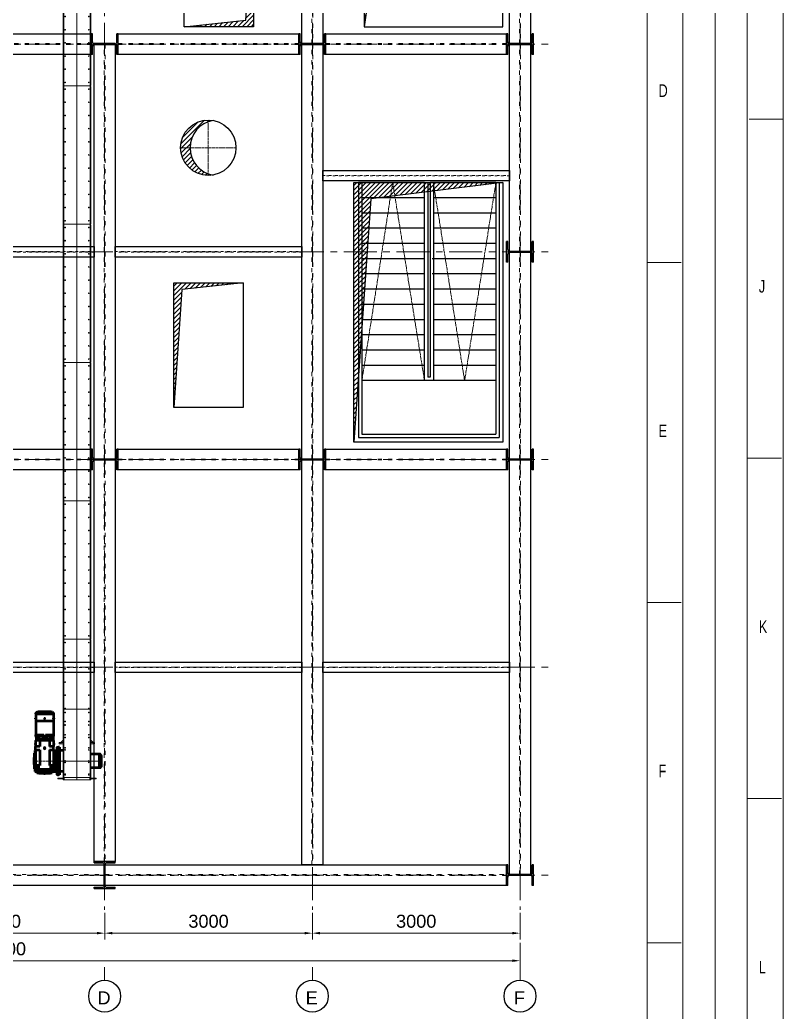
# Model space of a CAD drawing. Header units: millimetres. Extents: x 3220 to 226993, y 817 to 176024.
# Drawn here: x 51577 to 62604, y 65679 to 80009 of the extents above; entities that cross this region are included whole.
import ezdxf

# ---------------------------------------------------------------- set-up
doc = ezdxf.new("R2010")
doc.units = ezdxf.units.MM
for name, pattern in [('ACAD_ISO03W100', [30, 12, -18]), ('AXES', [50.8, 31.75, -6.35, 6.35, -6.35]), ('CENTER', [10.16, 6.35, -1.27, 1.27, -1.27]), ('CENTER2', [28.575, 19.05, -3.175, 3.175, -3.175])]:
    doc.linetypes.add(name, pattern=pattern)
doc.layers.add('Axe', color=1, linetype='AXES', lineweight=9)
doc.layers.add('Cache', color=3, linetype='ACAD_ISO03W100', lineweight=13)
doc.layers.add('Sichtbare Kanten(DIN)', color=7, linetype='Continuous', lineweight=50, true_color=0x3f3f3f)
doc.layers.add('Sichtbare tangentiale Kanten(DIN)', color=7, linetype='Continuous', lineweight=50, true_color=0x3f3f3f)
doc.styles.add('ARIAL_BOLD', font='arial.ttf')
doc.styles.add('SLDTEXTSTYLE0', font='TXT', dxfattribs={"width": 0.75})
doc.dimstyles.new('ECHE 75', dxfattribs={"dimscale": 75, "dimtxt": 2.5, "dimasz": 1.5, "dimexe": 1.25, "dimexo": 0.625, "dimgap": 1, "dimtad": 1, "dimdec": 0, "dimtxsty": 'ARIAL_BOLD', "dimcen": 2.5, "dimclrd": 4, "dimclre": 4, "dimclrt": 6, "dimadec": 0, "dimazin": 0, "dimtfac": 1, "dimtdec": 0, "dimtmove": 0, "dimatfit": 3, "dimfxl": 1, "dimlwd": 13, "dimlwe": 13, "dimarcsym": 0})

# ---------------------------------------------------------------- blocks, each defined once
blk = doc.blocks.new('*D514')
at = {"color": 4, "lineweight": 13, "transparency": 16777216}
for p, q in [((49803, 67112), (49803, 66727)), ((52803, 67112), (52803, 66727)), ((49915, 66820), (52690, 66820))]:
    blk.add_line(p, q, dxfattribs=at)
at = {"color": 4, "transparency": 16777216}
for points in [[(49915, 66839), (49915, 66802), (49803, 66820)], [(52690, 66839), (52690, 66802), (52803, 66820)]]:
    blk.add_solid(points, dxfattribs=at)
at = {"layer": 'Defpoints', "color": 0, "transparency": 16777216}
for p in [(49803, 67159), (52803, 67159), (52803, 66820)]:
    blk.add_point(p, dxfattribs=at)
at = {"color": 6, "transparency": 16777216, "insert": (51303, 66991), "char_height": 187.5, "attachment_point": 5, "style": 'ARIAL_BOLD'}
blk.add_mtext('3000', dxfattribs=at)
blk = doc.blocks.new('*D515')
at = {"color": 4, "lineweight": 13, "transparency": 16777216}
for p, q in [((52803, 67112), (52803, 66727)), ((55803, 67112), (55803, 66727)), ((52915, 66820), (55690, 66820))]:
    blk.add_line(p, q, dxfattribs=at)
at = {"color": 4, "transparency": 16777216}
for points in [[(52915, 66839), (52915, 66802), (52803, 66820)], [(55690, 66839), (55690, 66802), (55803, 66820)]]:
    blk.add_solid(points, dxfattribs=at)
at = {"layer": 'Defpoints', "color": 0, "transparency": 16777216}
for p in [(52803, 67159), (55803, 67159), (55803, 66820)]:
    blk.add_point(p, dxfattribs=at)
at = {"color": 6, "transparency": 16777216, "insert": (54303, 66991), "char_height": 187.5, "attachment_point": 5, "style": 'ARIAL_BOLD'}
blk.add_mtext('3000', dxfattribs=at)
blk = doc.blocks.new('*D516')
at = {"color": 4, "lineweight": 13, "transparency": 16777216}
for p, q in [((55803, 67112), (55803, 66727)), ((58803, 67112), (58803, 66727)), ((55915, 66820), (58690, 66820))]:
    blk.add_line(p, q, dxfattribs=at)
at = {"color": 4, "transparency": 16777216}
for points in [[(55915, 66839), (55915, 66802), (55803, 66820)], [(58690, 66839), (58690, 66802), (58803, 66820)]]:
    blk.add_solid(points, dxfattribs=at)
at = {"layer": 'Defpoints', "color": 0, "transparency": 16777216}
for p in [(55803, 67159), (58803, 67159), (58803, 66820)]:
    blk.add_point(p, dxfattribs=at)
at = {"color": 6, "transparency": 16777216, "insert": (57303, 66991), "char_height": 187.5, "attachment_point": 5, "style": 'ARIAL_BOLD'}
blk.add_mtext('3000', dxfattribs=at)
blk = doc.blocks.new('*D523')
at = {"color": 4, "lineweight": 13, "transparency": 16777216}
for p, q in [((43803, 66680), (43803, 66329)), ((58803, 66680), (58803, 66329)), ((43915, 66422), (58690, 66422))]:
    blk.add_line(p, q, dxfattribs=at)
at = {"color": 4, "transparency": 16777216}
for points in [[(43915, 66441), (43915, 66404), (43803, 66422)], [(58690, 66441), (58690, 66404), (58803, 66422)]]:
    blk.add_solid(points, dxfattribs=at)
at = {"layer": 'Defpoints', "color": 0, "transparency": 16777216}
for p in [(43803, 66727), (58803, 66727), (58803, 66422)]:
    blk.add_point(p, dxfattribs=at)
at = {"color": 6, "transparency": 16777216, "insert": (51303, 66593), "char_height": 187.5, "attachment_point": 5, "style": 'ARIAL_BOLD'}
blk.add_mtext('15000', dxfattribs=at)
blk = doc.blocks.new("SYST7ME D'AXE")
at = {"layer": 'Axe', "ltscale": 15}
for p, q in [((9000, 18500), (9000, -6500)), ((12000, 18500), (12000, -6500)), ((15000, 18500), (15000, -6500)), ((-500, 6000), (15500, 6000)), ((-500, 3000), (15500, 3000)), ((-500, 0), (15500, 0)), ((-500, -3000), (15500, -3000)), ((-500, -6000), (15500, -6000))]:
    blk.add_line(p, q, dxfattribs=at)
blk = doc.blocks.new('level +27m')
h = blk.add_hatch()
h.set_pattern_fill('ANSI31', color=256, scale=15)
h.paths.add_polyline_path([(14750, -9750), (12750, -9750), (12750, -11750), (12999, -10012)])
h = blk.add_hatch()
h.set_pattern_fill('ANSI31', color=256, scale=15)
h.paths.add_polyline_path([(10150, -11750), (11150, -11750), (11150, -9950), (11037, -11655)])
h = blk.add_hatch()
h.set_pattern_fill('ANSI31', color=256, scale=15)
h.paths.add_polyline_path([(10566, -13103, 0.465556), (10097, -13497, 0.465556), (10566, -13892, -0.841207)])
h = blk.add_hatch()
h.set_pattern_fill('ANSI31', color=256, scale=15)
h.paths.add_polyline_path([(14742, -14000), (12600, -14000), (12600, -15000), (12792, -15000), (12845, -14236)])
h.paths.add_polyline_path([(12792, -15000), (12600, -15000), (12600, -17750)])
h = blk.add_hatch()
h.set_pattern_fill('ANSI31', color=256, scale=15)
h.paths.add_polyline_path([(11000, -15450), (10000, -15450), (10000, -17250), (10113, -15545)])
at = {"linetype": 'Continuous'}
for p, q in [((8805, -12150), (8805, -11850)), ((8824, -11850), (8805, -11850)), ((8824, -11968), (8824, -11850)), ((9176, -11968), (9176, -11850)), ((9195, -11850), (9176, -11850)), ((9195, -12150), (9195, -11850)), ((11805, -12150), (11805, -11850)), ((11824, -11850), (11805, -11850)), ((11824, -11968), (11824, -11850)), ((12176, -11968), (12176, -11850)), ((12195, -11850), (12176, -11850)), ((12195, -12150), (12195, -11850)), ((14805, -12150), (14805, -11850)), ((14824, -11850), (14805, -11850)), ((14824, -11968), (14824, -11850)), ((15176, -11968), (15176, -11850)), ((15195, -11850), (15176, -11850)), ((15195, -12150), (15195, -11850)), ((8824, -12150), (8824, -12032)), ((9149, -11994), (8849, -11994)), ((9149, -12006), (8851, -12006)), ((9176, -12150), (9176, -12032)), ((11824, -12150), (11824, -12032)), ((12149, -11994), (11849, -11994)), ((12149, -12006), (11851, -12006)), ((12176, -12150), (12176, -12032)), ((14824, -12150), (14824, -12032)), ((15149, -11994), (14849, -11994)), ((15149, -12006), (14851, -12006)), ((15176, -12150), (15176, -12032)), ((8824, -12150), (8805, -12150)), ((9195, -12150), (9176, -12150)), ((11824, -12150), (11805, -12150)), ((12195, -12150), (12176, -12150)), ((14824, -12150), (14805, -12150)), ((15195, -12150), (15176, -12150)), ((14805, -15150), (14805, -14850)), ((14824, -14850), (14805, -14850)), ((14824, -14968), (14824, -14850)), ((15176, -14968), (15176, -14850)), ((15195, -14850), (15176, -14850)), ((15195, -15150), (15195, -14850)), ((14824, -15150), (14824, -15032)), ((15149, -14994), (14849, -14994)), ((15149, -15006), (14851, -15006)), ((15176, -15150), (15176, -15032)), ((14824, -15150), (14805, -15150)), ((15195, -15150), (15176, -15150)), ((8805, -18150), (8805, -17850)), ((8824, -17850), (8805, -17850)), ((8824, -17968), (8824, -17850)), ((9176, -17968), (9176, -17850)), ((9195, -17850), (9176, -17850)), ((9195, -18150), (9195, -17850)), ((11805, -18150), (11805, -17850)), ((11824, -17850), (11805, -17850)), ((11824, -17968), (11824, -17850)), ((12176, -17968), (12176, -17850)), ((12195, -17850), (12176, -17850)), ((12195, -18150), (12195, -17850)), ((14805, -18150), (14805, -17850)), ((14824, -17850), (14805, -17850)), ((14824, -17968), (14824, -17850)), ((15176, -17968), (15176, -17850)), ((15195, -17850), (15176, -17850)), ((15195, -18150), (15195, -17850)), ((8824, -18150), (8824, -18032)), ((9149, -17994), (8849, -17994)), ((9149, -18006), (8851, -18006)), ((9176, -18150), (9176, -18032)), ((11824, -18150), (11824, -18032)), ((12149, -17994), (11849, -17994)), ((12149, -18006), (11851, -18006)), ((12176, -18150), (12176, -18032)), ((14824, -18150), (14824, -18032)), ((15149, -17994), (14849, -17994)), ((15149, -18006), (14851, -18006)), ((15176, -18150), (15176, -18032)), ((8824, -18150), (8805, -18150)), ((9195, -18150), (9176, -18150)), ((11824, -18150), (11805, -18150)), ((12195, -18150), (12176, -18150)), ((14824, -18150), (14805, -18150)), ((15195, -18150), (15176, -18150)), ((8850, -23805), (9150, -23805)), ((8850, -23824), (8850, -23805)), ((8850, -23824), (8968, -23824)), ((8994, -24149), (8994, -23851)), ((9006, -24149), (9006, -23849)), ((9032, -23824), (9150, -23824)), ((9150, -23824), (9150, -23805)), ((14805, -24150), (14805, -23850)), ((14824, -23850), (14805, -23850)), ((14824, -23968), (14824, -23850)), ((15176, -23968), (15176, -23850)), ((15195, -23850), (15176, -23850)), ((15195, -24150), (15195, -23850)), ((14824, -24150), (14824, -24032)), ((15149, -23994), (14849, -23994)), ((15149, -24006), (14851, -24006)), ((15176, -24150), (15176, -24032)), ((8850, -24176), (8968, -24176)), ((8850, -24195), (8850, -24176)), ((8850, -24195), (9150, -24195)), ((9032, -24176), (9150, -24176)), ((9150, -24195), (9150, -24176)), ((14824, -24150), (14805, -24150)), ((15195, -24150), (15176, -24150))]:
    blk.add_line(p, q, dxfattribs=at)
for points in [[(12150, -11994), (11850, -11994), (11850, -6006), (12150, -6006)], [(15150, -11994), (14850, -11994), (14850, -9006), (15150, -9006)], [(12750, -11750), (14750, -11750), (14750, -9750), (12750, -9750)], [(6195, -12150), (6195, -11850), (8805, -11850), (8805, -12150)], [(9195, -12150), (9195, -11850), (11805, -11850), (11805, -12150)], [(12195, -12150), (12195, -11850), (14805, -11850), (14805, -12150)], [(9150, -17994), (8850, -17994), (8850, -12006), (9150, -12006)], [(12150, -17994), (11850, -17994), (11850, -12006), (12150, -12006)], [(15150, -14994), (14850, -14994), (14850, -12006), (15150, -12006)], [(14850, -13825), (14850, -13975), (12150, -13975), (12150, -13825)], [(12600, -14000), (14750, -14000), (14750, -17750), (12600, -17750)], [(8850, -14925), (8850, -15075), (6150, -15075), (6150, -14925)], [(11850, -14925), (11850, -15075), (9150, -15075), (9150, -14925)], [(15150, -17994), (14850, -17994), (14850, -15006), (15150, -15006)], [(10000, -17250), (10000, -15450), (11000, -15450), (11000, -17250)], [(6195, -18150), (6195, -17850), (8805, -17850), (8805, -18150)], [(9195, -18150), (9195, -17850), (11805, -17850), (11805, -18150)], [(12195, -18150), (12195, -17850), (14805, -17850), (14805, -18150)], [(9150, -23805), (8850, -23805), (8850, -18006), (9150, -18006)], [(12150, -23850), (11850, -23850), (11850, -18006), (12150, -18006)], [(8850, -20925), (8850, -21075), (6150, -21075), (6150, -20925)], [(11850, -20925), (11850, -21075), (9150, -21075), (9150, -20925)], [(14850, -20925), (14850, -21075), (12150, -21075), (12150, -20925)], [(6006, -24150), (6006, -23850), (8994, -23850), (8994, -24150)], [(9006, -24150), (9006, -23850), (14805, -23850), (14805, -24150)]]:
    blk.add_lwpolyline(points, close=True)
for points in [[(14750, -9750), (12999, -10012), (12750, -11750)], [(10175, -9950), (11150, -9950), (11150, -11750), (10150, -11750), (10150, -11200)], [(10150, -11750), (11037, -11655), (11150, -9950)], [(14742, -14000), (12845, -14236), (12600, -17750)], [(11000, -15450), (10113, -15545), (10000, -17250)], [(14850, -20994), (14850, -18006), (15150, -18006), (15150, -20994)], [(15150, -20994), (15150, -23994), (14850, -23994), (14850, -20994)]]:
    blk.add_lwpolyline(points)
blk.add_circle((10497, -13497), 400)
for centre, start, end in [((8851, -11968), 180, 270), ((8851, -12032), 90, 180), ((9149, -11968), 270, 0), ((9149, -12032), 0, 90), ((11851, -11968), 180, 270), ((11851, -12032), 90, 180), ((12149, -11968), 270, 0), ((12149, -12032), 0, 90), ((14851, -11968), 180, 270), ((14851, -12032), 90, 180), ((15149, -11968), 270, 0), ((15149, -12032), 0, 90), ((14851, -14968), 180, 270), ((14851, -15032), 90, 180), ((15149, -14968), 270, 0), ((15149, -15032), 0, 90), ((8851, -17968), 180, 270), ((8851, -18032), 90, 180), ((9149, -17968), 270, 0), ((9149, -18032), 0, 90), ((11851, -17968), 180, 270), ((11851, -18032), 90, 180), ((12149, -17968), 270, 0), ((12149, -18032), 0, 90), ((14851, -17968), 180, 270), ((14851, -18032), 90, 180), ((15149, -17968), 270, 0), ((15149, -18032), 0, 90), ((8968, -23851), 0, 90), ((9032, -23851), 90, 180), ((14851, -23968), 180, 270), ((14851, -24032), 90, 180), ((15149, -23968), 270, 0), ((15149, -24032), 0, 90), ((8968, -24149), 270, 0), ((9032, -24149), 180, 270)]:
    blk.add_arc(centre, 27, start, end, dxfattribs=at)
blk.add_arc((10634, -13497), 400, 99.8585, 260.1415)
at = {"layer": 'Axe', "color": 1, "linetype": 'CENTER2'}
for p, q in [((9195, -12000), (8805, -12000)), ((12195, -12000), (11805, -12000)), ((15195, -12000), (14805, -12000)), ((15195, -15000), (14805, -15000)), ((9195, -18000), (8805, -18000)), ((12195, -18000), (11805, -18000)), ((15195, -18000), (14805, -18000)), ((9000, -24195), (9000, -23805)), ((15195, -24000), (14805, -24000))]:
    blk.add_line(p, q, dxfattribs=at)
at = {"layer": 'Axe'}
for p, q in [((10497, -13897), (10497, -13097)), ((10097, -13497), (10897, -13497))]:
    blk.add_line(p, q, dxfattribs=at)
at = {"layer": 'Cache', "ltscale": 5}
for points in [[(11994, -6006), (12006, -6006), (12006, -11994), (11994, -11994)], [(14994, -9006), (15006, -9006), (15006, -11994), (14994, -11994)], [(8805, -11994), (8805, -12006), (6195, -12006), (6195, -11994)], [(8994, -12006), (9006, -12006), (9006, -17994), (8994, -17994)], [(11805, -11994), (11805, -12006), (9195, -12006), (9195, -11994)], [(11994, -12006), (12006, -12006), (12006, -17994), (11994, -17994)], [(14805, -11994), (14805, -12006), (12195, -12006), (12195, -11994)], [(14994, -12006), (15006, -12006), (15006, -14994), (14994, -14994)], [(14994, -15006), (15006, -15006), (15006, -17994), (14994, -17994)], [(8805, -17994), (8805, -18006), (6195, -18006), (6195, -17994)], [(8994, -18006), (9006, -18006), (9006, -23805), (8994, -23805)], [(11805, -17994), (11805, -18006), (9195, -18006), (9195, -17994)], [(11994, -18006), (12006, -18006), (12006, -23850), (11994, -23850)], [(14805, -17994), (14805, -18006), (12195, -18006), (12195, -17994)], [(8994, -23994), (8994, -24006), (6006, -24006), (6006, -23994)], [(14805, -23994), (14805, -24006), (9006, -24006), (9006, -23994)]]:
    blk.add_lwpolyline(points, close=True, dxfattribs=at)
at = {"layer": 'Cache', "ltscale": 3}
for points in [[(12150, -13904), (12150, -13896), (14850, -13896), (14850, -13904)], [(6150, -15004), (6150, -14996), (8850, -14996), (8850, -15004)], [(9150, -15004), (9150, -14996), (11850, -14996), (11850, -15004)], [(6150, -21004), (6150, -20996), (8850, -20996), (8850, -21004)], [(9150, -21004), (9150, -20996), (11850, -20996), (11850, -21004)], [(12150, -21004), (12150, -20996), (14850, -20996), (14850, -21004)]]:
    blk.add_lwpolyline(points, close=True, dxfattribs=at)
at = {"layer": 'Cache', "ltscale": 5}
for points in [[(14994, -20994), (14994, -18006), (15006, -18006), (15006, -20994)], [(15006, -20994), (15006, -23994), (14994, -23994), (14994, -20994)]]:
    blk.add_lwpolyline(points, dxfattribs=at)
blk.add_blockref("SYST7ME D'AXE", (0, -18000))
blk = doc.blocks.new('A1 E1-200')
at = {"color": 1, "linetype": 'Continuous', "lineweight": 18}
for p, q in [((-164800, 0), (-164800, 116400)), ((-162844, 1960), (-162844, 114440))]:
    blk.add_line(p, q, dxfattribs=at)
at = {"linetype": 'Continuous', "lineweight": 18}
blk.add_line((-163879, 931), (-163879, 115487), dxfattribs=at)
at = {"color": 5, "linetype": 'Continuous', "lineweight": 15}
for p, q in [((-162844, 38576), (-163824, 38576)), ((-162892, 28818), (-163872, 28818)), ((-163872, 19020), (-162892, 19020))]:
    blk.add_line(p, q, dxfattribs=at)
at = {"color": 5, "linetype": 'Continuous', "lineweight": 15, "char_height": 363, "attachment_point": 1, "style": 'SLDTEXTSTYLE0'}
for s, insert in [('J', (-163545, 33946)), ('K', (-163545, 24148)), ('L', (-163545, 14349))]:
    blk.add_mtext(s, dxfattribs=dict(at, insert=insert))
blk = doc.blocks.new('TKF 300 Motor T')
at = {"color": 1, "lineweight": 0}
blk.add_line((-1023, 0), (0, 0), dxfattribs=at)
at = {"layer": 'Axe'}
for p, q in [((-273, -355), (-273, 617)), ((-273, 280), (-273, -280))]:
    blk.add_line(p, q, dxfattribs=at)
at = {"layer": 'Sichtbare Kanten(DIN)', "color": 5}
for p, q in [((-953, 596), (-890, 596)), ((-882, 599), (-890, 599)), ((-890, 599), (-890, 596)), ((-890, 596), (-882, 596)), ((-882, 599), (-882, 596)), ((-882, 596), (-853, 596)), ((-853, 596), (-853, 338)), ((-853, 593), (-630, 593)), ((-649, 593), (-649, 478)), ((-630, 593), (-649, 593)), ((-635, 590), (-635, 478)), ((-630, 574), (-632, 574)), ((-632, 574), (-632, 478)), ((-630, 593), (-630, 593)), ((-630, 593), (-630, 574)), ((-630, 592), (-618, 592)), ((-630, 573), (-630, 592)), ((-630, 592), (-630, 592)), ((-618, 592), (-630, 592)), ((-630, 574), (-630, 574)), ((-630, 573), (-630, 495)), ((-618, 574), (-618, 592)), ((-618, 592), (-618, 592)), ((-618, 590), (-584, 590)), ((-593, 576), (-593, 550)), ((-584, 576), (-593, 576)), ((-587, 577), (-587, 576)), ((-583, 592), (-573, 592)), ((-583, 573), (-583, 585)), ((-568, 592), (-573, 592)), ((-568, 597), (-483, 597)), ((-568, 537), (-568, 597)), ((-511, 601), (-528, 601)), ((-528, 601), (-528, 598)), ((-511, 598), (-528, 598)), ((-528, 598), (-528, 597)), ((-512, 598), (-512, 597)), ((-511, 601), (-511, 598)), ((-483, 537), (-483, 597)), ((-433, 597), (-483, 597)), ((-433, 597), (-206, 597)), ((-433, 597), (-433, 537)), ((-423, 608), (-352, 608)), ((-423, 608), (-423, 597)), ((-158, 612), (-388, 612)), ((-388, 612), (-388, 608)), ((-183, 612), (-363, 612)), ((-363, 612), (-363, 612)), ((-345, 608), (-352, 608)), ((-345, 608), (-236, 608)), ((-345, 608), (-345, 597)), ((-223, 617), (-323, 617)), ((-323, 617), (-323, 616)), ((-223, 616), (-323, 616)), ((-323, 616), (-323, 612)), ((-289, 601), (-306, 601)), ((-306, 601), (-306, 598)), ((-289, 598), (-306, 598)), ((-306, 598), (-306, 597)), ((-290, 598), (-290, 597)), ((-289, 601), (-289, 598)), ((-226, 608), (-236, 608)), ((-226, 608), (-123, 608)), ((-223, 617), (-223, 616)), ((-223, 616), (-223, 612)), ((-206, 537), (-206, 597)), ((-156, 597), (-206, 597)), ((-183, 612), (-183, 612)), ((-158, 612), (-158, 608)), ((-156, 597), (-144, 597)), ((-156, 597), (-156, 537)), ((-144, 537), (-144, 597)), ((-144, 597), (-123, 597)), ((-123, 608), (-123, 597)), ((-123, 597), (-123, 337)), ((-101, 573), (-119, 573)), ((-119, 573), (-119, 563)), ((-95, 573), (-101, 573)), ((-988, 554), (-988, 381)), ((-984, 565), (-984, 370)), ((-984, 557), (-984, 557)), ((-649, 478), (-630, 478)), ((-649, 456), (-649, 342)), ((-630, 456), (-649, 456)), ((-635, 456), (-635, 344)), ((-632, 456), (-632, 361)), ((-630, 495), (-630, 457)), ((-630, 495), (-585, 495)), ((-630, 456), (-630, 478)), ((-630, 457), (-618, 457)), ((-630, 446), (-630, 457)), ((-630, 446), (-630, 363)), ((-618, 490), (-618, 457)), ((-618, 490), (-585, 490)), ((-618, 447), (-618, 457)), ((-596, 441), (-596, 424)), ((-596, 441), (-593, 441)), ((-593, 533), (-593, 550)), ((-587, 533), (-593, 533)), ((-593, 454), (-593, 448)), ((-593, 454), (-587, 454)), ((-593, 448), (-593, 418)), ((-593, 441), (-593, 424)), ((-593, 440), (-593, 440)), ((-587, 533), (-587, 495)), ((-587, 490), (-587, 480)), ((-587, 480), (-587, 455)), ((-587, 455), (-587, 454)), ((-568, 537), (-483, 537)), ((-568, 397), (-568, 537)), ((-433, 537), (-206, 537)), ((-156, 537), (-149, 537)), ((-149, 537), (-144, 537)), ((-149, 397), (-149, 537)), ((-119, 572), (-123, 572)), ((-118, 563), (-118, 564)), ((-118, 563), (-118, 371)), ((-97, 464), (-98, 464)), ((-97, 448), (-98, 448)), ((-94, 465), (-97, 465)), ((-97, 448), (-97, 464)), ((-94, 448), (-97, 448)), ((-94, 448), (-94, 465)), ((-93, 459), (-93, 476)), ((-90, 476), (-93, 476)), ((-93, 475), (-93, 475)), ((-93, 459), (-93, 459)), ((-90, 459), (-93, 459)), ((-90, 459), (-90, 476)), ((-984, 377), (-984, 377)), ((-953, 338), (-890, 338)), ((-882, 338), (-890, 338)), ((-890, 335), (-890, 338)), ((-890, 335), (-882, 335)), ((-882, 338), (-853, 338)), ((-882, 335), (-882, 338)), ((-853, 341), (-630, 341)), ((-649, 342), (-630, 342)), ((-632, 361), (-630, 361)), ((-630, 345), (-630, 363)), ((-630, 361), (-630, 342)), ((-630, 360), (-630, 360)), ((-630, 345), (-630, 342)), ((-630, 345), (-584, 345)), ((-630, 341), (-630, 342)), ((-618, 342), (-630, 342)), ((-618, 344), (-618, 342)), ((-618, 344), (-583, 344)), ((-596, 424), (-593, 424)), ((-593, 425), (-593, 425)), ((-593, 418), (-584, 418)), ((-593, 401), (-593, 384)), ((-593, 401), (-587, 401)), ((-593, 384), (-593, 359)), ((-593, 359), (-584, 359)), ((-587, 418), (-587, 401)), ((-583, 361), (-583, 362)), ((-583, 358), (-583, 361)), ((-583, 350), (-583, 358)), ((-583, 342), (-583, 350)), ((-583, 342), (-573, 342)), ((-568, 342), (-573, 342)), ((-568, 397), (-483, 397)), ((-568, 337), (-568, 397)), ((-568, 337), (-483, 337)), ((-528, 337), (-511, 337)), ((-528, 337), (-528, 337)), ((-528, 334), (-528, 337)), ((-528, 334), (-511, 334)), ((-512, 337), (-512, 337)), ((-511, 334), (-511, 337)), ((-483, 337), (-483, 397)), ((-433, 337), (-483, 337)), ((-433, 397), (-206, 397)), ((-433, 397), (-433, 337)), ((-433, 337), (-206, 337)), ((-423, 326), (-429, 294)), ((-423, 337), (-423, 326)), ((-384, 326), (-423, 326)), ((-384, 326), (-374, 326)), ((-352, 326), (-374, 326)), ((-352, 326), (-345, 326)), ((-345, 337), (-345, 326)), ((-345, 326), (-236, 326)), ((-306, 337), (-289, 337)), ((-306, 337), (-306, 337)), ((-306, 334), (-306, 337)), ((-306, 334), (-289, 334)), ((-290, 337), (-290, 337)), ((-289, 334), (-289, 337)), ((-236, 326), (-226, 326)), ((-172, 326), (-226, 326)), ((-206, 337), (-206, 397)), ((-156, 337), (-206, 337)), ((-172, 326), (-162, 326)), ((-123, 326), (-162, 326)), ((-156, 397), (-149, 397)), ((-156, 397), (-156, 337)), ((-156, 337), (-144, 337)), ((-144, 397), (-149, 397)), ((-144, 337), (-144, 397)), ((-123, 337), (-144, 337)), ((-119, 362), (-123, 362)), ((-123, 337), (-123, 326)), ((-123, 326), (-117, 294)), ((-119, 371), (-119, 361)), ((-119, 361), (-101, 361)), ((-118, 370), (-118, 371)), ((-101, 361), (-95, 361)), ((-474, 266), (-72, 266)), ((-474, 254), (-474, 266)), ((-474, 254), (-72, 254)), ((-473, 281), (-473, 266)), ((-78, 286), (-468, 286)), ((-424, 198), (-424, 254)), ((-122, 198), (-122, 254)), ((-73, 281), (-73, 266)), ((-72, 254), (-72, 266)), ((-371, -323), (-371, -198)), ((-174, -323), (-174, -198)), ((-174, -323), (-372, -323)), ((-372, -339), (-372, -323)), ((-176, -341), (-370, -341)), ((-354, -352), (-354, -342)), ((-194, -355), (-352, -355)), ((-191, -352), (-191, -342)), ((-174, -339), (-174, -323))]:
    blk.add_line(p, q, dxfattribs=at)
at = {"layer": 'Sichtbare Kanten(DIN)', "color": 5, "lineweight": 0}
for p, q in [((-1023, 196), (-1023, 197)), ((-1023, 196), (-1023, 192)), ((-1023, 0), (-1023, 192)), ((-1013, 198), (-28, 198)), ((-788, 168), (-798, 168)), ((-574, 198), (-538, 234)), ((-523, 255), (-538, 255)), ((-538, 235), (-538, 255)), ((-538, 198), (-538, 235)), ((-523, 255), (-523, 235)), ((-523, 198), (-523, 235)), ((-26, 196), (-26, 198)), ((-26, 196), (-26, 192)), ((-26, 186), (-26, 192)), ((-12, 186), (-26, 186)), ((-23, 255), (-23, 275)), ((-15, 275), (-23, 275)), ((-23, 255), (-23, 186)), ((-15, 275), (-15, 255)), ((-15, 255), (-15, 186)), ((-12, 198), (-12, 196)), ((-12, 192), (-12, 196)), ((-12, 192), (-12, 186)), ((-10, 198), (-2, 198)), ((0, 196), (0, 198)), ((0, 196), (0, 192)), ((0, 0), (0, 192)), ((-1023, 0), (-1023, 0)), ((0, 0), (0, 0)), ((-1023, -192), (-1023, 0)), ((0, -192), (0, 0)), ((-1023, -192), (-1023, -196)), ((-1023, -197), (-1023, -196)), ((-28, -198), (-1013, -198)), ((-798, -168), (-788, -168)), ((-538, -234), (-574, -198)), ((-538, -198), (-538, -235)), ((-538, -255), (-538, -235)), ((-538, -255), (-523, -255)), ((-523, -198), (-523, -235)), ((-523, -235), (-523, -255)), ((-26, -186), (-12, -186)), ((-26, -192), (-26, -186)), ((-26, -192), (-26, -196)), ((-26, -198), (-26, -196)), ((-23, -186), (-23, -255)), ((-23, -275), (-23, -255)), ((-23, -275), (-15, -275)), ((-15, -186), (-15, -255)), ((-15, -255), (-15, -275)), ((-12, -186), (-12, -192)), ((-12, -196), (-12, -192)), ((-12, -196), (-12, -198)), ((-2, -198), (-10, -198)), ((0, -192), (0, -196)), ((0, -198), (0, -196))]:
    blk.add_line(p, q, dxfattribs=at)
at = {"layer": 'Sichtbare Kanten(DIN)', "color": 5}
for centre, radius in [((-886, 467), 4), ((-458, 467), 8), ((-458, 467), 6.39), ((-181, 560), 8), ((-181, 560), 6.39), ((-181, 375), 8), ((-181, 375), 6.39)]:
    blk.add_circle(centre, radius, dxfattribs=at)
at = {"layer": 'Sichtbare Kanten(DIN)', "color": 5, "lineweight": 0}
for centre, radius in [((-973, 170), 5), ((-793, 170), 5), ((-613, 170), 5), ((-433, 170), 5), ((-433, 170), 4.5), ((-253, 170), 5), ((-253, 170), 4.5), ((-73, 170), 5), ((-73, 170), 4.5), ((-973, -170), 5), ((-793, -170), 5), ((-613, -170), 5), ((-433, -170), 5), ((-433, -170), 4.5), ((-253, -170), 5), ((-253, -170), 4.5), ((-73, -170), 5), ((-73, -170), 4.5)]:
    blk.add_circle(centre, radius, dxfattribs=at)
at = {"layer": 'Sichtbare Kanten(DIN)', "color": 5}
for centre, radius, start, end in [((-953, 565), 31.2, 90, 180), ((-2595, 467), 2502, 0.1775, 2.4279), ((-984, 554), 3.75, 90, 180), ((-2595, 467), 2502, 357.5721, 359.8225), ((-984, 381), 3.75, 180, 270), ((-953, 370), 31.2, 180, 270), ((-438, 296), 10, 270, 350), ((-108, 296), 10, 190, 270), ((-468, 281), 5, 90, 180), ((-78, 281), 5, 0, 90), ((-370, -339), 2, 180, 270), ((-355, -342), 1, 0, 90), ((-352, -352), 2.75, 180, 270), ((-194, -352), 2.75, 270, 0), ((-190, -342), 1, 90, 180), ((-176, -339), 2, 270, 0)]:
    blk.add_arc(centre, radius, start, end, dxfattribs=at)
for centre, major_axis, ratio, start_param, end_param in [((-2562, 467), (0, 2472), 0.996195, 4.669498, 4.75528), ((-16, 563), (103, 0), 0.087489, 3.002045, 3.141593), ((-16, 371), (-103, 0), 0.087489, 0, 0.139548)]:
    blk.add_ellipse(centre, major_axis=major_axis, ratio=ratio, start_param=start_param, end_param=end_param, dxfattribs=at)
at = {"layer": 'Sichtbare Kanten(DIN)', "color": 5, "lineweight": 0}
for centre, major_axis, start_param, end_param in [((-1013, 197), (-10, 0), 4.712389, 6.283185), ((-28, 198), (2, 0), 0, 1.570796), ((-10, 198), (-2, 0), 4.712389, 6.283185), ((-2, 198), (2, 0), 0, 1.570796), ((-1013, -197), (-10, 0), 0, 1.570796), ((-28, -198), (2, 0), 4.712389, 6.283185), ((-10, -198), (-2, 0), 0, 1.570796), ((-2, -198), (2, 0), 4.712389, 6.283185)]:
    blk.add_ellipse(centre, major_axis=major_axis, ratio=0.087156, start_param=start_param, end_param=end_param, dxfattribs=at)
at = {"layer": 'Sichtbare Kanten(DIN)', "color": 5}
for points, weights in [([(-635, 590), (-642, 591), (-649, 593)], [1, 1.00005027759, 1]), ([(-632, 574), (-633, 581), (-635, 590)], [1, 1.00251467074, 1]), ([(-630, 573), (-624, 573), (-618, 574)], [1.00000075019, 1.00000387488, 1.00000074524]), ([(-630, 446), (-624, 447), (-618, 447)], [1.0000007502, 1.00000387495, 1.00000074525]), ([(-649, 342), (-642, 343), (-635, 344)], [1, 1.00005027759, 1]), ([(-635, 344), (-633, 353), (-632, 361)], [1, 1.00251467074, 1]), ([(-593, 361), (-611, 362), (-630, 363)], [1.00000772954, 1.00002322243, 1.0000015457])]:
    blk.add_rational_spline(points, weights, degree=2, dxfattribs=at)
for points in [[(-593, 576), (-601, 576), (-610, 575), (-618, 575)], [(-587, 576), (-588, 576), (-589, 576), (-589, 576)], [(-587, 576), (-587, 576), (-587, 576), (-587, 576)], [(-618, 479), (-608, 479), (-597, 480), (-587, 480)], [(-587, 455), (-597, 455), (-608, 455), (-618, 455)], [(-587, 533), (-586, 539), (-585, 545), (-585, 550)], [(-585, 384), (-585, 390), (-586, 396), (-587, 401)], [(-583, 342), (-583, 343), (-583, 344), (-584, 344)], [(-583, 342), (-583, 342), (-583, 342), (-583, 342)]]:
    blk.add_open_spline(points, degree=3, dxfattribs=at)
for points, knots in [([(-587, 577), (-586, 579), (-586, 581), (-585, 585), (-584, 586), (-584, 588), (-584, 589), (-583, 591), (-583, 591), (-583, 592), (-583, 592), (-583, 592)], [0, 0, 0, 0, 0.743709, 0.743709, 1.163517, 1.163517, 1.384961, 1.384961, 1.6465, 1.6465, 1.697897, 1.697897, 1.697897, 1.697897]), ([(-585, 550), (-585, 551), (-584, 553), (-584, 556), (-584, 557), (-584, 561), (-584, 562), (-584, 565), (-584, 566), (-583, 569), (-583, 569), (-583, 571), (-583, 571), (-583, 572), (-583, 572), (-583, 572), (-583, 572), (-583, 572), (-583, 573), (-583, 573), (-583, 573), (-583, 573), (-583, 574), (-583, 574), (-583, 575), (-583, 575), (-584, 576), (-584, 576), (-584, 576), (-584, 576)], [0.000003, 0.000003, 0.000003, 0.000003, 0.483208, 0.483208, 1.002583, 1.002583, 1.478965, 1.478965, 1.893518, 1.893518, 2.16521, 2.16521, 2.362493, 2.362493, 2.436614, 2.436614, 2.486719, 2.486719, 2.535465, 2.535465, 2.602931, 2.602931, 2.760606, 2.760606, 2.971401, 2.971401, 3.380511, 3.380511, 3.545168, 3.545168, 3.545168, 3.545168]), ([(-583, 585), (-583, 585), (-583, 585), (-583, 585), (-583, 585), (-583, 585), (-583, 585), (-583, 585), (-583, 585), (-583, 585), (-583, 585), (-583, 585), (-583, 586), (-583, 586), (-583, 587), (-583, 588), (-583, 588), (-583, 591), (-583, 592), (-583, 592)], [0.000019, 0.000019, 0.000019, 0.000019, 0.01628, 0.01628, 0.029258, 0.029258, 0.055217, 0.055217, 0.107141, 0.107141, 0.211015, 0.211015, 0.418866, 0.418866, 0.834956, 0.834956, 1.668546, 1.668546, 5.003391, 5.003391, 5.003391, 5.003391]), ([(-585, 448), (-585, 448), (-585, 449), (-586, 451), (-586, 453), (-587, 454)], [0.000002, 0.000002, 0.000002, 0.000002, 1.072886, 1.072886, 2.247468, 2.247468, 2.247468, 2.247468]), ([(-585, 490), (-585, 491), (-585, 491), (-585, 493), (-585, 494), (-585, 495)], [0.000001, 0.000001, 0.000001, 0.000001, 0.2551783, 0.2551783, 0.5103557, 0.5103557, 0.5103557, 0.5103557]), ([(-584, 418), (-584, 418), (-584, 418), (-584, 419), (-584, 419), (-584, 421), (-584, 422), (-584, 424), (-584, 425), (-583, 426), (-583, 427), (-583, 428), (-583, 428), (-583, 429), (-583, 429), (-583, 429), (-583, 429), (-583, 429), (-583, 429), (-583, 430), (-583, 430), (-583, 430), (-583, 431), (-583, 431), (-583, 432), (-584, 434), (-584, 435), (-584, 438), (-584, 439), (-584, 442), (-584, 443), (-584, 445), (-584, 446), (-585, 447), (-585, 447), (-585, 448)], [0.394517, 0.394517, 0.394517, 0.394517, 0.646079, 0.646079, 1.15347, 1.15347, 1.613649, 1.613649, 2.001269, 2.001269, 2.168014, 2.168014, 2.286122, 2.286122, 2.33168, 2.33168, 2.36308, 2.36308, 2.394185, 2.394185, 2.438288, 2.438288, 2.547319, 2.547319, 2.698193, 2.698193, 3.077101, 3.077101, 3.532378, 3.532378, 4.036204, 4.036204, 4.395287, 4.395287, 4.727888, 4.727888, 4.727888, 4.727888]), ([(-583, 362), (-583, 364), (-583, 367), (-583, 372), (-583, 375), (-583, 380), (-583, 382), (-583, 387), (-583, 390), (-583, 397), (-583, 402), (-583, 408), (-583, 411), (-583, 416), (-583, 419), (-583, 426), (-583, 429), (-583, 438), (-583, 442), (-583, 450), (-583, 452), (-583, 460), (-583, 465), (-583, 472), (-583, 474), (-583, 479), (-583, 482), (-583, 486), (-583, 489), (-583, 493), (-583, 495), (-583, 501), (-583, 504), (-583, 510), (-583, 511), (-583, 516), (-583, 519), (-583, 524), (-583, 527), (-583, 533), (-583, 537), (-583, 544), (-583, 547), (-583, 552), (-583, 554), (-583, 559), (-583, 562), (-583, 566), (-583, 568), (-583, 570), (-583, 570), (-583, 571), (-583, 572), (-583, 572), (-583, 572), (-583, 573), (-583, 573), (-583, 573), (-583, 573), (-583, 573), (-583, 573), (-583, 573)], [0.000042, 0.000042, 0.000042, 0.000042, 1.083797, 1.083797, 2.196445, 2.196445, 2.953241, 2.953241, 3.9798, 3.9798, 5.376748, 5.376748, 6.187625, 6.187625, 7.124052, 7.124052, 8.205, 8.205, 9.692249, 9.692249, 10.433218, 10.433218, 11.915102, 11.915102, 12.654749, 12.654749, 13.393951, 13.393951, 14.053462, 14.053462, 14.669746, 14.669746, 15.818388, 15.818388, 16.317371, 16.317371, 17.24607, 17.24607, 18.050227, 18.050227, 19.43562, 19.43562, 20.453754, 20.453754, 21.204398, 21.204398, 22.308127, 22.308127, 22.849388, 22.849388, 23.117283, 23.117283, 23.250538, 23.250538, 23.316991, 23.316991, 23.350173, 23.350173, 23.366754, 23.366754, 23.38365, 23.38365, 23.38365, 23.38365]), ([(-97, 448), (-97, 448), (-97, 448), (-97, 447), (-97, 447), (-97, 447), (-97, 447), (-98, 448), (-98, 449), (-98, 450), (-98, 451), (-98, 454), (-98, 455), (-98, 457), (-98, 459), (-98, 461), (-98, 462), (-98, 464), (-97, 465), (-97, 465), (-97, 466), (-97, 466)], [2.44385, 2.44385, 2.44385, 2.44385, 2.50673, 2.50673, 2.865242, 2.865242, 3.223702, 3.223702, 3.582162, 3.582162, 3.93996, 3.93996, 4.297758, 4.297758, 4.655609, 4.655609, 5.01346, 5.01346, 5.371973, 5.371973, 5.730486, 5.730486, 5.730486, 5.730486]), ([(-97, 466), (-97, 466), (-97, 465), (-97, 465), (-97, 465), (-97, 465)], [0, 0, 0, 0, 0.3584595, 0.3584595, 0.4213495, 0.4213495, 0.4213495, 0.4213495]), ([(-93, 458), (-93, 458), (-93, 458), (-93, 459), (-93, 460), (-93, 461), (-93, 462), (-93, 465), (-93, 466), (-93, 468), (-93, 470), (-93, 472), (-93, 473), (-93, 475), (-93, 476), (-93, 476), (-93, 477), (-93, 477), (-93, 477), (-93, 476), (-93, 476), (-93, 475), (-93, 475)], [2.862929, 2.862929, 2.862929, 2.862929, 3.22081, 3.22081, 3.578691, 3.578691, 3.936542, 3.936542, 4.294393, 4.294393, 4.652244, 4.652244, 5.010095, 5.010095, 5.367976, 5.367976, 5.725858, 5.725858, 5.725858, 6.083739, 6.083739, 6.285181, 6.285181, 6.285181, 6.285181]), ([(-93, 459), (-93, 459), (-93, 459), (-93, 458), (-93, 458), (-93, 458)], [8.0294628, 8.0294628, 8.0294628, 8.0294628, 8.230905, 8.230905, 8.5887863, 8.5887863, 8.5887863, 8.5887863]), ([(-584, 345), (-584, 348), (-585, 351), (-586, 355), (-586, 357), (-586, 359)], [0.000002, 0.000002, 0.000002, 0.000002, 0.810298, 0.810298, 1.351734, 1.351734, 1.351734, 1.351734]), ([(-585, 384), (-585, 383), (-584, 383), (-584, 381), (-584, 380), (-584, 377), (-584, 375), (-584, 372), (-584, 371), (-584, 368), (-583, 367), (-583, 365), (-583, 364), (-583, 363), (-583, 363), (-583, 363), (-583, 363), (-583, 362), (-583, 362), (-583, 362), (-583, 362), (-583, 362), (-583, 361), (-583, 361), (-583, 360), (-583, 359), (-584, 359), (-584, 359), (-584, 359), (-584, 359)], [-4.726862, -4.726862, -4.726862, -4.726862, -4.401869, -4.401869, -4.052201, -4.052201, -3.547202, -3.547202, -3.09012, -3.09012, -2.708966, -2.708966, -2.466386, -2.466386, -2.363953, -2.363953, -2.307913, -2.307913, -2.261178, -2.261178, -2.206412, -2.206412, -2.109531, -2.109531, -1.83437, -1.83437, -1.434527, -1.434527, -1.184049, -1.184049, -1.184049, -1.184049]), ([(-583, 344), (-583, 344), (-583, 345), (-583, 345), (-584, 345), (-584, 345)], [0.0000025, 0.0000025, 0.0000025, 0.0000025, 0.2553152, 0.2553152, 0.5106253, 0.5106253, 0.5106253, 0.5106253]), ([(-405, 286), (-404, 286), (-403, 286), (-401, 287), (-399, 288), (-397, 290), (-396, 291), (-394, 293), (-394, 294), (-394, 294)], [1.588824, 1.588824, 1.588824, 1.588824, 1.939966, 1.939966, 2.398781, 2.398781, 2.867627, 2.867627, 3.144028, 3.144028, 3.144028, 3.144028]), ([(-394, 294), (-393, 297), (-393, 299), (-391, 305), (-390, 309), (-388, 315), (-387, 317), (-386, 321), (-385, 323), (-384, 325), (-384, 326), (-384, 326)], [1.876457, 1.876457, 1.876457, 1.876457, 2.465664, 2.465664, 3.698496, 3.698496, 4.314912, 4.314912, 4.931328, 4.931328, 5.058869, 5.058869, 5.058869, 5.058869]), ([(-374, 326), (-374, 326), (-374, 325), (-373, 323), (-373, 321), (-373, 317), (-372, 315), (-372, 309), (-371, 305), (-371, 299), (-371, 297), (-371, 294)], [6.78751, 6.78751, 6.78751, 6.78751, 6.915051, 6.915051, 7.531467, 7.531467, 8.147883, 8.147883, 9.380715, 9.380715, 9.969922, 9.969922, 9.969922, 9.969922]), ([(-371, 294), (-371, 294), (-371, 293), (-371, 291), (-371, 290), (-371, 288), (-371, 287), (-372, 286), (-372, 286), (-372, 286)], [3.523756, 3.523756, 3.523756, 3.523756, 3.838499, 3.838499, 4.256698, 4.256698, 4.750817, 4.750817, 5.082609, 5.082609, 5.082609, 5.082609]), ([(-175, 294), (-175, 297), (-175, 299), (-175, 305), (-174, 309), (-174, 315), (-173, 317), (-173, 321), (-173, 323), (-172, 325), (-172, 326), (-172, 326)], [1.876457, 1.876457, 1.876457, 1.876457, 2.465664, 2.465664, 3.698496, 3.698496, 4.314912, 4.314912, 4.931328, 4.931328, 5.058869, 5.058869, 5.058869, 5.058869]), ([(-174, 286), (-174, 286), (-174, 286), (-175, 287), (-175, 288), (-175, 290), (-175, 291), (-175, 293), (-175, 294), (-175, 294)], [1.588824, 1.588824, 1.588824, 1.588824, 1.939966, 1.939966, 2.398781, 2.398781, 2.867627, 2.867627, 3.144028, 3.144028, 3.144028, 3.144028]), ([(-162, 326), (-162, 326), (-162, 325), (-161, 323), (-160, 321), (-159, 317), (-158, 315), (-156, 309), (-155, 305), (-153, 299), (-153, 297), (-152, 294)], [6.78751, 6.78751, 6.78751, 6.78751, 6.915051, 6.915051, 7.531467, 7.531467, 8.147883, 8.147883, 9.380715, 9.380715, 9.969922, 9.969922, 9.969922, 9.969922]), ([(-152, 294), (-152, 294), (-151, 293), (-150, 291), (-149, 290), (-147, 288), (-145, 287), (-143, 286), (-142, 286), (-141, 286)], [3.523756, 3.523756, 3.523756, 3.523756, 3.838499, 3.838499, 4.256698, 4.256698, 4.750817, 4.750817, 5.082609, 5.082609, 5.082609, 5.082609])]:
    blk.add_open_spline(points, degree=3, knots=knots, dxfattribs=at)
at = {"layer": 'Sichtbare tangentiale Kanten(DIN)', "color": 5}
for p, q in [((-953, 596), (-953, 338)), ((-573, 585), (-583, 585)), ((-573, 592), (-573, 585)), ((-573, 585), (-573, 573)), ((-573, 585), (-568, 585)), ((-352, 597), (-352, 608)), ((-236, 597), (-236, 608)), ((-226, 597), (-226, 608)), ((-984, 557), (-984, 377)), ((-585, 550), (-593, 550)), ((-585, 448), (-593, 448)), ((-573, 573), (-583, 573)), ((-573, 573), (-573, 361)), ((-573, 573), (-568, 573)), ((-119, 563), (-123, 563)), ((-118, 563), (-119, 563)), ((-585, 384), (-593, 384)), ((-573, 361), (-583, 361)), ((-573, 350), (-583, 350)), ((-583, 342), (-584, 344)), ((-573, 361), (-573, 350)), ((-573, 361), (-568, 361)), ((-573, 350), (-573, 342)), ((-573, 350), (-568, 350)), ((-394, 294), (-429, 294)), ((-175, 294), (-371, 294)), ((-352, 326), (-352, 337)), ((-236, 326), (-236, 337)), ((-226, 326), (-226, 337)), ((-117, 294), (-152, 294)), ((-119, 371), (-123, 371)), ((-118, 371), (-119, 371)), ((-73, 281), (-473, 281)), ((-174, -339), (-372, -339)), ((-191, -342), (-354, -342)), ((-191, -352), (-354, -352))]:
    blk.add_line(p, q, dxfattribs=at)
at = {"layer": 'Sichtbare tangentiale Kanten(DIN)', "color": 5, "lineweight": 0}
for p, q in [((-1023, 196), (-26, 196)), ((-1023, 192), (-26, 192)), ((-538, 235), (-523, 235)), ((-23, 255), (-15, 255)), ((-12, 196), (0, 196)), ((-12, 192), (0, 192)), ((-1023, -192), (-26, -192)), ((-1023, -196), (-26, -196)), ((-523, -235), (-538, -235)), ((-15, -255), (-23, -255)), ((-12, -192), (0, -192)), ((-12, -196), (0, -196))]:
    blk.add_line(p, q, dxfattribs=at)
blk = doc.blocks.new('TKF 300 2000 T')
at = {"color": 1, "lineweight": 0}
blk.add_line((-2000, 0), (0, 0), dxfattribs=at)
at = {"layer": 'Sichtbare Kanten(DIN)', "color": 5, "lineweight": 0}
for p, q in [((-2000, 185), (-2000, 156)), ((-1999, 185), (-2000, 185)), ((-2000, 156), (-1999, 156)), ((-2000, 20), (-2000, 156)), ((-1999, 196), (-1999, 197)), ((-1999, 196), (-1999, 192)), ((-1999, 0), (-1999, 192)), ((-1989, 198), (-11, 198)), ((-1, 197), (-1, 196)), ((-1, 192), (-1, 196)), ((-1, 192), (-1, 0)), ((0, 185), (-1, 185)), ((-1, 156), (0, 156)), ((0, 156), (0, 185)), ((0, 156), (0, 20)), ((-1999, 20), (-2000, 20)), ((-2000, 20), (-2000, -20)), ((-1999, 0), (-1999, 0)), ((0, 20), (-1, 20)), ((-1, 0), (-1, 0)), ((0, -20), (0, 20)), ((-2000, -156), (-2000, -20)), ((-2000, -20), (-1999, -20)), ((-1999, -192), (-1999, 0)), ((-1, 0), (-1, -192)), ((-1, -20), (0, -20)), ((0, -20), (0, -156)), ((-2000, -156), (-2000, -185)), ((-1999, -156), (-2000, -156)), ((-2000, -185), (-1999, -185)), ((-1999, -192), (-1999, -196)), ((-1999, -197), (-1999, -196)), ((-11, -198), (-1989, -198)), ((0, -156), (-1, -156)), ((-1, -185), (0, -185)), ((-1, -196), (-1, -192)), ((-1, -196), (-1, -197)), ((0, -185), (0, -156))]:
    blk.add_line(p, q, dxfattribs=at)
for centre in [(-1950, 170), (-1760, 170), (-1570, 170), (-1380, 170), (-1190, 170), (-1000, 170), (-810, 170), (-620, 170), (-430, 170), (-240, 170), (-50, 170), (-1950, -170), (-1760, -170), (-1570, -170), (-1380, -170), (-1190, -170), (-1000, -170), (-810, -170), (-620, -170), (-430, -170), (-240, -170), (-50, -170)]:
    blk.add_circle(centre, 5, dxfattribs=at)
for centre, start, end in [((-1994, 156), 180, 213.5573), ((-1750, 170), 157.6684, 202.3316), ((-250, 170), 337.6684, 22.3316), ((-6, 156), 326.4427, 0), ((-1994, -156), 146.4427, 180), ((-1750, -170), 157.6684, 202.3316), ((-250, -170), 337.6684, 22.3316), ((-6, -156), 0, 33.5573)]:
    blk.add_arc(centre, 6, start, end, dxfattribs=at)
for centre, major_axis, start_param, end_param in [((-1989, 197), (-10, 0), 4.712389, 6.283185), ((-11, 197), (10, 0), 0, 1.570796), ((-1989, -197), (-10, 0), 0, 1.570796), ((-11, -197), (10, 0), 4.712389, 6.283185)]:
    blk.add_ellipse(centre, major_axis=major_axis, ratio=0.087156, start_param=start_param, end_param=end_param, dxfattribs=at)
at = {"layer": 'Sichtbare tangentiale Kanten(DIN)', "color": 5, "lineweight": 0}
for p, q in [((-1999, 196), (-1, 196)), ((-1999, 192), (-1, 192)), ((-1999, -192), (-1, -192)), ((-1999, -196), (-1, -196))]:
    blk.add_line(p, q, dxfattribs=at)
blk = doc.blocks.new('126 T')
at = {"xscale": -1}
blk.add_blockref('TKF 300 Motor T', (-17126, 0), dxfattribs=at)
for p in [(-15093, 0), (-13095, 0), (-11097, 0), (-9099, 0), (-7101, 0), (-5103, 0)]:
    blk.add_blockref('TKF 300 2000 T', p)
blk = doc.blocks.new('escalier 5m T')
at = {"color": 76}
for p, q in [((-3680, -48, 0), (-3680, 0, 0)), ((-3680, 0), (0, 0)), ((0, -2032), (0, 0)), ((-3680, -48), (-48, -48)), ((-48, -1984), (-48, -48)), ((-3680, -952, 0), (-3680, -1000, 0)), ((-3680, -952, 0), (-820, -952)), ((-3680, -1000, 0), (-868, -1000)), ((-868, -1000), (-868, -1032)), ((-820, -952, 0), (-820, -1080, 0)), ((-3680, -1080, 0), (-3680, -1032, 0)), ((-3680, -1032, 0), (-868, -1032)), ((-820, -1080), (-3680, -1080, 0)), ((-3680, -1984, 0), (-3680, -2032, 0)), ((-3680, -1984, 0), (-48, -1984)), ((-3680, -2032, 0), (0, -2032))]:
    blk.add_line(p, q, dxfattribs=at)
at = {"color": 5}
for p, q in [((-3680, -48, 0), (-3680, -952, 0)), ((-3460, -48, 0), (-3460, -952, 0)), ((-3240, -48, 0), (-3240, -952, 0)), ((-3020, -48, 0), (-3020, -952, 0)), ((-2800, -48, 0), (-2800, -952, 0)), ((-2580, -48, 0), (-2580, -967, 0)), ((-2360, -48, 0), (-2360, -967, 0)), ((-2140, -48, 0), (-2140, -952, 0)), ((-1920, -48, 0), (-1920, -952, 0)), ((-1700, -48, 0), (-1700, -952, 0)), ((-1480, -48, 0), (-1480, -952, 0)), ((-1260, -48, 0), (-1260, -952, 0)), ((-1040, -48, 0), (-1040, -952, 0)), ((-820, -48), (-820, -952)), ((-3680, -1080, 0), (-3680, -1984, 0)), ((-3460, -1080, 0), (-3460, -1984, 0)), ((-3240, -1080, 0), (-3240, -1984, 0)), ((-3020, -1080, 0), (-3020, -1984, 0)), ((-2800, -1080, 0), (-2800, -1984, 0)), ((-2580, -1080, 0), (-2580, -1984, 0)), ((-2360, -1080, 0), (-2360, -1984, 0)), ((-2140, -1080, 0), (-2140, -1984, 0)), ((-1920, -1080, 0), (-1920, -1984, 0)), ((-1700, -1080, 0), (-1700, -1984, 0)), ((-1480, -1080, 0), (-1480, -1984, 0)), ((-1260, -1080, 0), (-1260, -1984, 0)), ((-1040, -1080, 0), (-1040, -1984, 0)), ((-820, -1080, 0), (-820, -1984, 0))]:
    blk.add_line(p, q, dxfattribs=at)
at = {"layer": 'Axe', "color": 1}
for p, q in [((-3680, -48), (-820, -500)), ((-820, -500), (-3680, -952)), ((-3680, -1539, 0), (-820, -1080, 0)), ((-3680, -1539, 0), (-820, -1984, 0))]:
    blk.add_line(p, q, dxfattribs=at)
blk = doc.blocks.new('A2 E1-50')
at = {"color": 1, "linetype": 'Continuous', "lineweight": 15}
blk.add_line((0, 0), (0, 20086.4), dxfattribs=at)
at = {"linetype": 'Continuous', "lineweight": 18}
blk.add_line((-232.1, 230.6), (-232.1, 19860.5), dxfattribs=at)
at = {"color": 1, "linetype": 'Continuous', "lineweight": 18}
blk.add_line((-485.3, 485.3), (-485.3, 19601.2), dxfattribs=at)
at = {"color": 5, "linetype": 'Continuous', "lineweight": 15}
for p, q in [((-485.1, 11104.5), (-242.5, 11104.5)), ((-242.5, 8678.2), (-485.1, 8678.2)), ((-485.1, 6251.9), (-242.5, 6251.9))]:
    blk.add_line(p, q, dxfattribs=at)
at = {"color": 5, "linetype": 'Continuous', "lineweight": 15, "char_height": 89.9, "attachment_point": 1, "style": 'SLDTEXTSTYLE0'}
for s, insert in [('D', (-404.2, 12374.3)), ('E', (-404.2, 9948)), ('F', (-404.2, 7521.7))]:
    blk.add_mtext(s, dxfattribs=dict(at, insert=insert))

msp = doc.modelspace()

# ---------------------------------------------------------------- linework, layer by layer
at = {"color": 1, "linetype": 'CENTER', "lineweight": 9}
for p, q in [((52802.6, 66141.2), (52802.6, 66328.7)), ((55802.6, 66141.2), (55802.6, 66328.7)), ((58802.6, 66141.2), (58802.6, 66328.7))]:
    msp.add_line(p, q, dxfattribs=at)
at = {"color": 5}
for centre in [(52802.6, 65910.7), (55802.6, 65910.7), (58802.6, 65910.7)]:
    msp.add_circle(centre, 230.5, dxfattribs=at)

# ---------------------------------------------------------------- block references
for name, p, xscale, yscale, zscale in [('A1 E1-200', (144308.2, 59220.8), 0.5017310599597968, 0.5017310599597968, 0.5017310599597968), ('A2 E1-50', (61623, 54024.7), 2.024564718585504, 2.024564718585504, 2.024564718585504)]:
    msp.add_blockref(name, p, dxfattribs=dict(xscale=xscale, yscale=yscale, zscale=zscale))
at = {"color": 2}
msp.add_blockref('level +27m', (43802.6, 91659.2), dxfattribs=at)
for name, p, rotation in [('126 T', (52402.7, 86159.2), 90), ('escalier 5m T', (58502.6, 73978.9), 270)]:
    msp.add_blockref(name, p, dxfattribs=dict(rotation=rotation))

# ---------------------------------------------------------------- texts
at = {"char_height": 187.5, "attachment_point": 5, "style": 'ARIAL_BOLD'}
for s, insert in [('D', (52793.7, 65886.1)), ('E', (55793.7, 65886.1)), ('F', (58793.7, 65886.1))]:
    msp.add_mtext(s, dxfattribs=dict(at, insert=insert))

# ---------------------------------------------------------------- dimensions: what is measured, and where the dimension line sits
for base, p1, p2, picture, middle in [((52802.6, 66820.3), (49802.6, 67159.2), (52802.6, 67159.2), '*D514', (51302.6, 66991)), ((55802.6, 66820.3), (52802.6, 67159.2), (55802.6, 67159.2), '*D515', (54302.6, 66991)), ((58802.6, 66820.3), (55802.6, 67159.2), (58802.6, 67159.2), '*D516', (57302.6, 66991)), ((58802.6, 66422.5), (43802.6, 66726.5), (58802.6, 66726.5), '*D523', (51302.6, 66593.2))]:
    dim = msp.add_linear_dim(base=base, p1=p1, p2=p2, dimstyle='ECHE 75')
    dim.commit()
    dim.dimension.update_dxf_attribs({"geometry": picture, "text_midpoint": middle})

doc.saveas('drawing.dxf')
